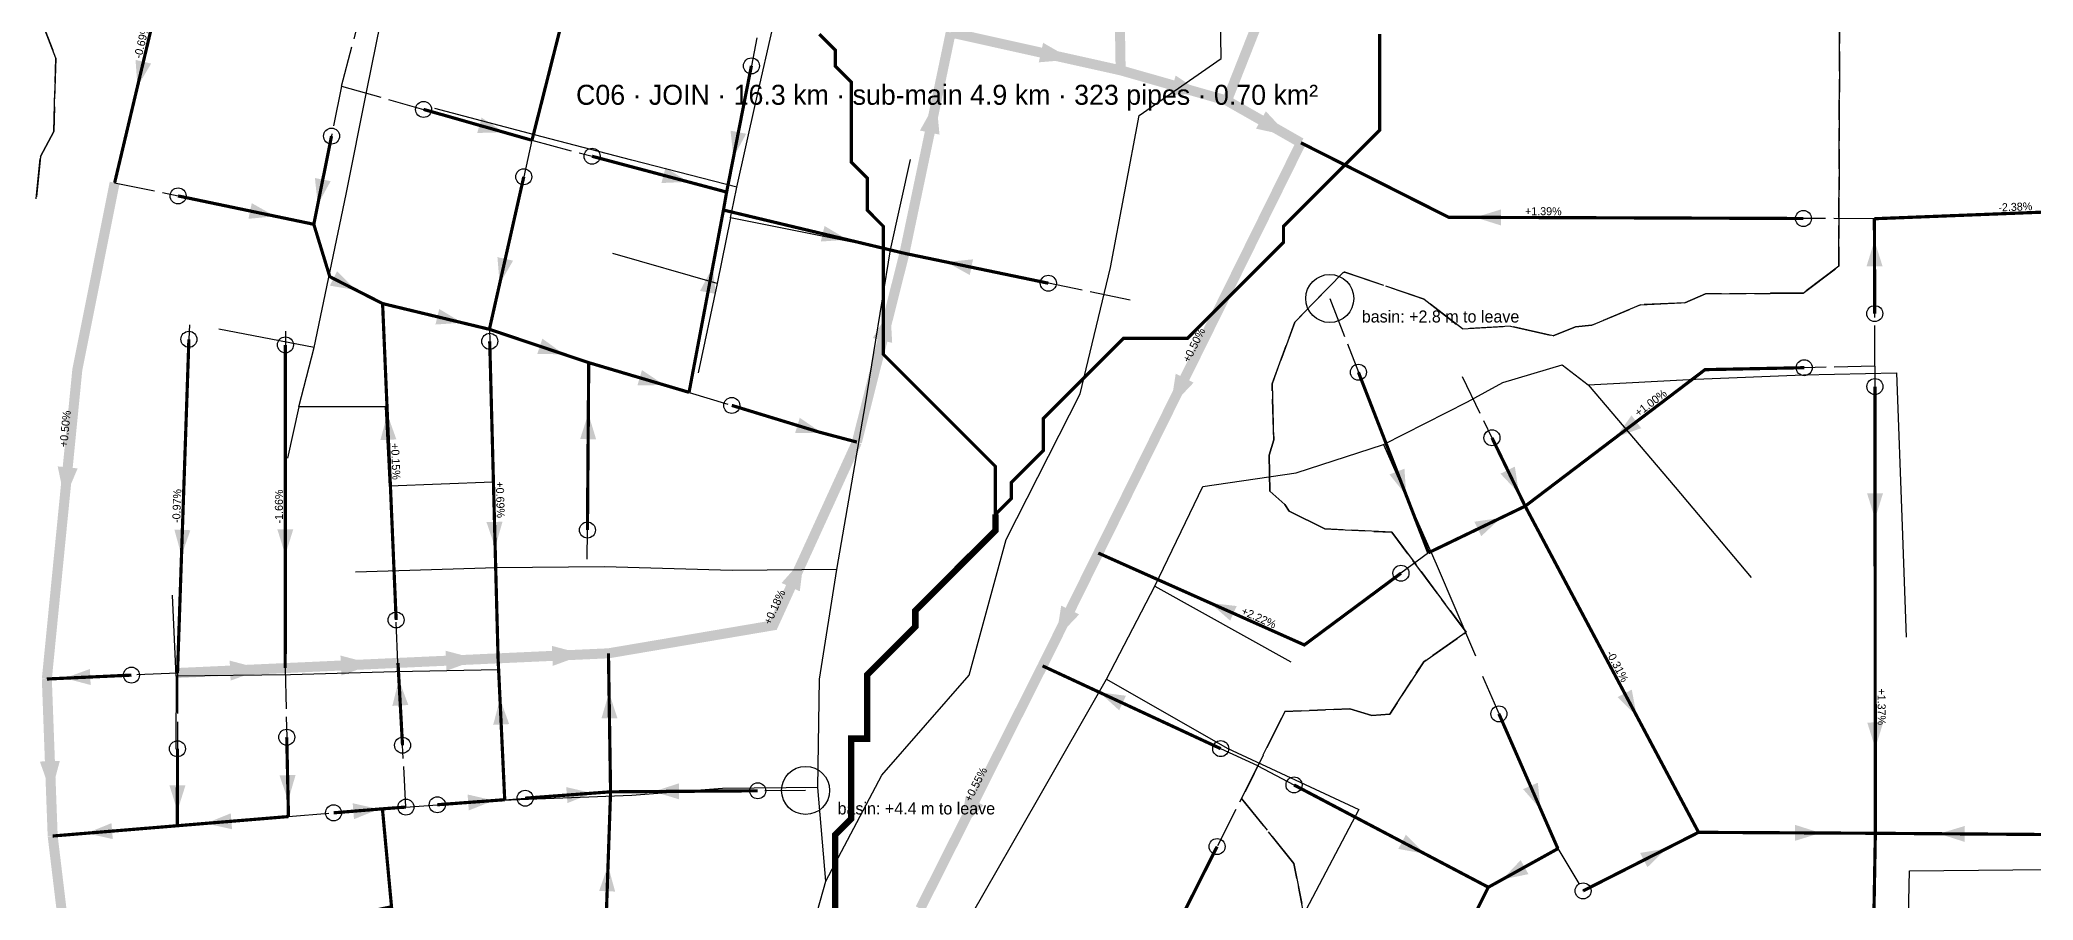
# Model space of a CAD drawing. Header units: metres. Extents: x 442821 to 452274, y 2561971 to 2571293.
# Drawn here: x 450241.2 to 450739.3, y 2568728.6 to 2568943.6 of the extents above; entities that cross this region are included whole.
import ezdxf
from ezdxf.enums import TextEntityAlignment as Align

# ---------------------------------------------------------------- set-up
doc = ezdxf.new("R2010")
doc.units = ezdxf.units.M
doc.header["$LTSCALE"] = 8
doc.linetypes.add('DASHDOT', pattern=[3.556, 2.54, -0.508, 0, -0.508])
doc.linetypes.add('DASHED', pattern=[1.524, 1.27, -0.254])
for name, color, linetype in [('A_ARROWS', 7, 'Continuous'), ('A_BASINS', 1, 'Continuous'), ('A_BRANCH', 7, 'Continuous'), ('A_BUILT_2006', 252, 'Continuous'), ('A_CATCH_LABEL', 7, 'Continuous'), ('A_CATCHMENTS', 7, 'Continuous'), ('A_GRADIENT', 8, 'Continuous'), ('A_HEAD_GAP', 8, 'Continuous'), ('A_HEADS', 8, 'Continuous'), ('A_LATERAL', 7, 'Continuous'), ('A_STREAMS', 5, 'Continuous'), ('A_SUBMAIN', 7, 'Continuous')]:
    doc.layers.add(name, color=color, linetype=linetype)

msp = doc.modelspace()

# ---------------------------------------------------------------- linework, layer by layer
at = {"layer": 'A_ARROWS', "color": 1}
for points in [[(450499.16, 2568938.64), (450490.8, 2568937.94), (450491.89, 2568942.82)], [(450265.57, 2568931.87), (450265.1, 2568938.55), (450269, 2568937.63)], [(450532.01, 2568930.03), (450523.63, 2568929.82), (450525, 2568934.63)], [(450357.17, 2568920.46), (450350.47, 2568920.29), (450351.56, 2568924.13)], [(450465.2, 2568928.22), (450466, 2568919.88), (450461.11, 2568920.9)], [(450553.27, 2568919.57), (450545.08, 2568921.36), (450547.55, 2568925.7)], [(450414.5, 2568914.21), (450413.77, 2568920.87), (450417.7, 2568920.1)], [(450403.21, 2568908.07), (450396.51, 2568907.78), (450397.54, 2568911.65)], [(450310.62, 2568902.36), (450309.92, 2568909.03), (450313.85, 2568908.25)], [(450299.99, 2568899.48), (450293.31, 2568898.84), (450294.13, 2568902.75)], [(450599.88, 2568899.2), (450606.29, 2568901.18), (450606.28, 2568897.18)], [(450443.03, 2568893.62), (450436.34, 2568893.16), (450437.27, 2568897.05)], [(450356.08, 2568882.57), (450355.53, 2568889.26), (450359.44, 2568888.38)], [(450320.24, 2568881.02), (450313.63, 2568882.14), (450315.45, 2568885.71)], [(450409.31, 2568886.74), (450410.09, 2568880.08), (450406.16, 2568880.82)], [(450467.7, 2568888.05), (450474.37, 2568888.71), (450473.56, 2568884.79)], [(450346.73, 2568872.87), (450340.04, 2568872.42), (450340.98, 2568876.31)], [(450453.7, 2568876.2), (450454.17, 2568867.84), (450449.32, 2568869.06)], [(450372.2, 2568864.96), (450365.5, 2568865.1), (450366.77, 2568868.89)], [(450397.22, 2568857.31), (450390.51, 2568857.21), (450391.65, 2568861.05)], [(450523.72, 2568851.84), (450525.02, 2568860.12), (450529.5, 2568857.91)], [(450328.01, 2568850.03), (450330.28, 2568843.72), (450326.29, 2568843.55)], [(450378.24, 2568850.17), (450380.19, 2568843.76), (450376.19, 2568843.79)], [(450436.61, 2568845.34), (450429.91, 2568845.3), (450431.08, 2568849.12)], [(450247.36, 2568828.76), (450245.65, 2568836.97), (450250.63, 2568836.48)], [(450276.58, 2568814.7), (450274.8, 2568821.17), (450278.8, 2568821.03)], [(450302.52, 2568814.88), (450300.52, 2568821.28), (450304.52, 2568821.28)], [(450354.96, 2568816.7), (450352.79, 2568823.05), (450356.79, 2568823.15)], [(450432.13, 2568814.09), (450431.08, 2568805.77), (450426.53, 2568807.85)], [(450495.11, 2568793.92), (450496.41, 2568802.2), (450500.89, 2568799.99)], [(450533.6, 2568802.86), (450540.26, 2568802.08), (450538.63, 2568798.43)], [(450324.4, 2568787.58), (450316.53, 2568784.72), (450316.3, 2568789.71)], [(450350.68, 2568788.78), (450342.81, 2568785.92), (450342.58, 2568790.91)], [(450377.23, 2568790), (450369.36, 2568787.13), (450369.13, 2568792.13)], [(450247.39, 2568784.06), (450253.7, 2568786.35), (450253.88, 2568782.35)], [(450296.73, 2568786.31), (450288.85, 2568783.45), (450288.62, 2568788.45)], [(450330.91, 2568783.63), (450333.26, 2568777.35), (450329.27, 2568777.13)], [(450383.42, 2568780.43), (450385.52, 2568774.06), (450381.52, 2568774)], [(450505.93, 2568780.54), (450512.58, 2568779.66), (450510.89, 2568776.03)], [(450356.17, 2568778.88), (450358.47, 2568772.58), (450354.47, 2568772.39)], [(450243.99, 2568755.31), (450241.19, 2568763.22), (450246.19, 2568763.4)], [(450303.22, 2568753.41), (450301.08, 2568759.77), (450305.08, 2568759.85)], [(450275.56, 2568750.88), (450273.57, 2568757.28), (450277.57, 2568757.28)], [(450354.6, 2568753.48), (450348.37, 2568751.01), (450348.07, 2568755)], [(450379.25, 2568755.32), (450373.02, 2568752.85), (450372.72, 2568756.84)], [(450394.51, 2568755.73), (450400.9, 2568757.78), (450400.93, 2568753.78)], [(450282.67, 2568747.77), (450288.89, 2568750.29), (450289.22, 2568746.31)], [(450325.9, 2568751.34), (450319.68, 2568748.82), (450319.36, 2568752.81)], [(450471.17, 2568746.27), (450472.53, 2568754.54), (450477, 2568752.29)], [(450252.87, 2568745.32), (450259.08, 2568747.83), (450259.41, 2568743.85)], [(450383.16, 2568737.21), (450384.94, 2568730.74), (450380.94, 2568730.88)]]:
    msp.add_solid(points, dxfattribs=at)
at = {"layer": 'A_ARROWS', "color": 2}
for points in [[(450699.63, 2568893.38), (450701.65, 2568886.99), (450697.65, 2568886.97)], [(450635.03, 2568844.26), (450638.92, 2568849.72), (450641.34, 2568846.53)], [(450582.63, 2568829.71), (450578.45, 2568834.96), (450582.18, 2568836.4)], [(450610.77, 2568830.28), (450606.17, 2568835.16), (450609.77, 2568836.91)], [(450699.77, 2568823.88), (450697.77, 2568830.27), (450701.77, 2568830.28)], [(450606.28, 2568824.12), (450601.38, 2568819.54), (450599.65, 2568823.15)], [(450640.21, 2568774.61), (450635.44, 2568779.32), (450638.98, 2568781.2)], [(450699.83, 2568766.59), (450697.82, 2568772.98), (450701.82, 2568772.99)], [(450616.23, 2568751.27), (450611.83, 2568756.33), (450615.5, 2568757.93)], [(450587.26, 2568740.18), (450580.66, 2568741.39), (450582.52, 2568744.93)], [(450686.18, 2568745.38), (450679.77, 2568743.41), (450679.79, 2568747.41)], [(450715.79, 2568745.19), (450722.21, 2568747.14), (450722.18, 2568743.14)], [(450647.7, 2568741.5), (450642.89, 2568736.82), (450641.08, 2568740.39)], [(450606.6, 2568733.74), (450611.22, 2568738.59), (450613.16, 2568735.09)]]:
    msp.add_solid(points, dxfattribs=at)
at = {"layer": 'A_BASINS', "color": 1}
for centre in [(450563.52, 2568878.93), (450432.53, 2568756.01)]:
    msp.add_circle(centre, 6, dxfattribs=at)
at = {"layer": 'A_BRANCH', "color": 1, "linetype": 'DASHED', "const_width": 0.8}
for points in [[(450418.99, 2568937.06), (450412.8, 2568905.52)], [(450330.22, 2568798.6), (450326.83, 2568877.66)], [(450331.81, 2568767.3), (450330.68, 2568787.87)], [(450302.88, 2568769.31), (450303.31, 2568749.48)], [(450535.36, 2568741.98), (450514.27, 2568700.1)]]:
    msp.add_lwpolyline(points, dxfattribs=at)
at = {"layer": 'A_BRANCH', "color": 1, "const_width": 0.8}
for points in [[(450337.07, 2568926.18), (450364.16, 2568918.47)], [(450314.07, 2568919.52), (450309.64, 2568897.47)], [(450379.17, 2568914.47), (450412.8, 2568905.52)], [(450681.87, 2568898.92), (450593.21, 2568899.23), (450556.32, 2568917.83)], [(450362.11, 2568909.34), (450353.52, 2568871.23)], [(450275.72, 2568904.56), (450309.64, 2568897.47)], [(450353.6, 2568868.23), (450355.69, 2568789.01)], [(450414.09, 2568852.22), (450435.95, 2568845.54), (450445.35, 2568843.05)], [(450581.31, 2568810.29), (450557.16, 2568792.36), (450505.68, 2568815.32)], [(450264.08, 2568784.82), (450242.93, 2568783.85)], [(450536.26, 2568766.45), (450491.75, 2568787.13)], [(450275.57, 2568766.43), (450275.56, 2568747.19)], [(450362.46, 2568754.07), (450383.8, 2568755.66)], [(450314.59, 2568750.41), (450326.79, 2568751.41)], [(450340.5, 2568752.43), (450357.35, 2568753.69)]]:
    msp.add_lwpolyline(points, dxfattribs=at)
at = {"layer": 'A_BRANCH', "color": 2, "const_width": 0.8}
for points in [[(450699.69, 2568875.16), (450699.61, 2568898.86)], [(450682.07, 2568861.64), (450676.05, 2568861.52), (450657.29, 2568861.15), (450612.34, 2568827.04)], [(450626.82, 2568730.91), (450655.67, 2568745.54)]]:
    msp.add_lwpolyline(points, dxfattribs=at)
at = {"layer": 'A_BRANCH', "color": 2, "linetype": 'DASHED', "const_width": 0.8}
msp.add_lwpolyline([(450749.71, 2568744.94), (450699.85, 2568745.3)], dxfattribs=at)
at = {"layer": 'A_BUILT_2006', "color": 252}
for points in [[(450536.39, 2568938.88), (450535.69, 2568983.7)], [(450322.89, 2568930.9), (450327.44, 2568953.53)], [(450420, 2568927.63), (450424.74, 2568948.47)], [(450515.87, 2568924.62), (450536.39, 2568938.88)], [(450317.74, 2568905), (450322.89, 2568930.9)], [(450364.79, 2568919.84), (450339.87, 2568926.43)], [(450415.35, 2568906.71), (450420, 2568927.63)], [(450508.75, 2568886.68), (450515.87, 2568924.62)], [(450389.1, 2568913.47), (450364.79, 2568919.84)], [(450415.35, 2568906.71), (450389.1, 2568913.47)], [(450453.78, 2568891.06), (450458.76, 2568913.67)], [(450309.76, 2568866.72), (450317.74, 2568905)], [(450413.8, 2568899.1), (450414.58, 2568903.1), (450415.35, 2568906.71)], [(450413.8, 2568899.1), (450410.44, 2568882.66)], [(450453.78, 2568891.06), (450413.8, 2568899.1)], [(450410.44, 2568882.66), (450384.4, 2568890.15)], [(450447.5, 2568852.59), (450453.78, 2568891.06)], [(450501.11, 2568855.07), (450508.75, 2568886.68)], [(450410.44, 2568882.66), (450405.68, 2568860.34)], [(450309.76, 2568866.72), (450285.87, 2568871.26)], [(450305.94, 2568851.87), (450309.76, 2568866.72)], [(450606.75, 2568857.9), (450621.61, 2568862.36), (450628.05, 2568857.36)], [(450654.93, 2568858.74), (450681.92, 2568859.88)], [(450681.92, 2568859.88), (450705.11, 2568860.34)], [(450705.11, 2568860.34), (450706.55, 2568822.03)], [(450482.69, 2568818.71), (450501.11, 2568855.07)], [(450597.91, 2568853.13), (450606.75, 2568857.9)], [(450628.05, 2568857.36), (450654.93, 2568858.74)], [(450628.05, 2568857.36), (450649.81, 2568831.78)], [(450305.94, 2568851.87), (450303.05, 2568839.02)], [(450327.59, 2568851.89), (450305.94, 2568851.87)], [(450328.58, 2568832.02), (450327.59, 2568851.89)], [(450440.35, 2568811.24), (450447.5, 2568852.59)], [(450576.97, 2568842.45), (450597.91, 2568853.13)], [(450555.12, 2568835.39), (450576.97, 2568842.45)], [(450576.97, 2568842.45), (450590.11, 2568812.65)], [(450531.83, 2568831.96), (450555.12, 2568835.39)], [(450354.36, 2568833.07), (450328.58, 2568832.02)], [(450355.29, 2568811.59), (450354.36, 2568833.07)], [(450519.82, 2568807.09), (450531.83, 2568831.96)], [(450649.81, 2568831.78), (450668.79, 2568809.24)], [(450706.55, 2568822.03), (450707.52, 2568794.3)], [(450473.4, 2568784.82), (450482.69, 2568818.71)], [(450355.29, 2568811.59), (450320.09, 2568810.54)], [(450382.29, 2568811.86), (450355.29, 2568811.59)], [(450355.29, 2568811.59), (450355.74, 2568786.14)], [(450414.22, 2568810.93), (450382.29, 2568811.86)], [(450440.35, 2568811.24), (450414.22, 2568810.93)], [(450436.03, 2568783.83), (450440.35, 2568811.24)], [(450590.11, 2568812.65), (450599.9, 2568789.68)], [(450275.23, 2568784.56), (450274.35, 2568804.83)], [(450507.74, 2568783.77), (450519.82, 2568807.09)], [(450519.82, 2568807.09), (450553.76, 2568788.1)], [(450303.85, 2568784.87), (450275.23, 2568784.56)], [(450330.04, 2568785.61), (450303.85, 2568784.87)], [(450355.74, 2568786.14), (450330.04, 2568785.61)], [(450451.62, 2568759.79), (450473.4, 2568784.82)], [(450275.23, 2568784.56), (450275.2, 2568766.28)], [(450435.6, 2568756.73), (450436.03, 2568783.83)], [(450490.84, 2568754.27), (450507.74, 2568783.77)], [(450507.74, 2568783.77), (450537.84, 2568766.59)], [(450537.84, 2568766.59), (450570.8, 2568751.22)], [(450437.6, 2568733.36), (450451.62, 2568759.79)], [(450411.79, 2568756.47), (450389.13, 2568754.72)], [(450435.6, 2568756.73), (450411.79, 2568756.47)], [(450437.6, 2568733.36), (450435.6, 2568756.73)], [(450389.13, 2568754.72), (450356.82, 2568753.52)], [(450473.94, 2568724.76), (450490.84, 2568754.27)], [(450570.8, 2568751.22), (450557.53, 2568726.08)], [(450707.56, 2568697.97), (450708.42, 2568735.91)], [(450708.42, 2568735.91), (450734.2, 2568736.2)], [(450734.2, 2568736.2), (450757.95, 2568736.34)], [(450428.92, 2568702.51), (450437.6, 2568733.36)]]:
    msp.add_lwpolyline(points, dxfattribs=at)
at = {"layer": 'A_CATCHMENTS', "color": 2, "linetype": 'DASHED'}
msp.add_lwpolyline([(450557.61, 2568722.03), (450554.56, 2568737.71), (450541.5, 2568754.01), (450552.26, 2568775.72), (450568.57, 2568776.4), (450574.05, 2568774.75), (450578.5, 2568775.04), (450586.98, 2568788.14), (450597.6, 2568795.54), (450579.06, 2568820.51), (450562.31, 2568821.38), (450553.38, 2568825.75), (450552.31, 2568827.42), (450548.55, 2568830.75), (450548.41, 2568839.76), (450549.5, 2568843.63), (450549.09, 2568857.64), (450554.81, 2568873.03), (450566.78, 2568885.34), (450567.15, 2568885.52), (450567.32, 2568885.52), (450587.11, 2568878.73), (450596.69, 2568871.31), (450608.66, 2568872.05), (450619.33, 2568869.57), (450624.91, 2568871.84), (450629.02, 2568872.24), (450641.18, 2568877.38), (450652.26, 2568877.85), (450657.43, 2568880.1), (450673.57, 2568880.19), (450673.68, 2568880.24), (450681.77, 2568880.28), (450690.7, 2568886.98), (450691.18, 2569025.98)], dxfattribs=at)
at = {"layer": 'A_CATCHMENTS', "color": 1, "linetype": 'DASHED'}
for points in [[(450691.18, 2569025.98), (450690.7, 2568886.98), (450681.77, 2568880.28), (450673.68, 2568880.24), (450673.57, 2568880.19), (450657.43, 2568880.1), (450652.26, 2568877.85), (450641.18, 2568877.38), (450629.02, 2568872.24), (450624.91, 2568871.84), (450619.33, 2568869.57), (450608.66, 2568872.05), (450596.69, 2568871.31), (450587.11, 2568878.73), (450567.32, 2568885.52), (450567.15, 2568885.52), (450566.78, 2568885.34), (450554.81, 2568873.03), (450549.09, 2568857.64), (450549.5, 2568843.63), (450548.41, 2568839.76), (450548.55, 2568830.75), (450552.31, 2568827.42), (450553.38, 2568825.75), (450562.31, 2568821.38), (450579.06, 2568820.51), (450597.6, 2568795.54), (450586.98, 2568788.14), (450578.5, 2568775.04), (450574.05, 2568774.75), (450568.57, 2568776.4), (450552.26, 2568775.72), (450541.5, 2568754.01), (450554.56, 2568737.71), (450557.61, 2568722.03)], [(450240.27, 2568903.8), (450241.31, 2568914.43), (450244.67, 2568920.68), (450245.15, 2568938.98), (450240.73, 2568950.42)]]:
    msp.add_lwpolyline(points, dxfattribs=at)
at = {"layer": 'A_CATCHMENTS', "color": 3, "linetype": 'DASHED'}
msp.add_lwpolyline([(450240.73, 2568950.42), (450245.15, 2568938.98), (450244.67, 2568920.68), (450241.31, 2568914.43), (450240.27, 2568903.8)], dxfattribs=at)
at = {"layer": 'A_HEAD_GAP', "color": 8, "linetype": 'DASHED'}
for points in [[(450422.72, 2568956.03), (450418.99, 2568937.06)], [(450316.58, 2568932.02), (450321.42, 2568950.35)], [(450316.58, 2568932.02), (450314.07, 2568919.52)], [(450316.58, 2568932.02), (450337.07, 2568926.18)], [(450364.16, 2568918.47), (450362.11, 2568909.34)], [(450364.16, 2568918.47), (450379.17, 2568914.47)], [(450259.88, 2568907.87), (450275.72, 2568904.56)], [(450699.61, 2568898.86), (450681.87, 2568898.92)], [(450513.62, 2568878.51), (450493.19, 2568882.75)], [(450563.52, 2568878.93), (450570.68, 2568860.5)], [(450699.74, 2568862), (450699.69, 2568875.16)], [(450278.55, 2568872.35), (450278.43, 2568868.73)], [(450302.55, 2568870.75), (450302.55, 2568867.34)], [(450353.52, 2568871.23), (450353.6, 2568868.23)], [(450596.62, 2568859.43), (450604.05, 2568844.12)], [(450699.74, 2568862), (450682.07, 2568861.64)], [(450699.74, 2568862), (450699.74, 2568856.92)], [(450403.41, 2568855.48), (450414.09, 2568852.22)], [(450377.96, 2568813.78), (450378.02, 2568821.08)], [(450588.19, 2568815.4), (450581.31, 2568810.29)], [(450330.68, 2568787.87), (450330.22, 2568798.6)], [(450275.58, 2568785.35), (450264.08, 2568784.82)], [(450275.58, 2568785.35), (450275.57, 2568766.43)], [(450302.5, 2568786.58), (450302.88, 2568769.31)], [(450601.68, 2568784.54), (450605.79, 2568775.14)], [(450332.66, 2568751.85), (450331.81, 2568767.3)], [(450545.52, 2568762.15), (450536.26, 2568766.45)], [(450545.52, 2568762.15), (450535.36, 2568741.98)], [(450545.52, 2568762.15), (450554.58, 2568757.38)], [(450432.53, 2568756.01), (450420.58, 2568755.92)], [(450303.31, 2568749.48), (450314.59, 2568750.41)], [(450332.66, 2568751.85), (450340.5, 2568752.43)], [(450357.35, 2568753.69), (450362.46, 2568754.07)], [(450620.52, 2568741.46), (450626.82, 2568730.91)]]:
    msp.add_lwpolyline(points, dxfattribs=at)
at = {"layer": 'A_HEADS', "color": 1}
for centre in [(450418.99, 2568937.06), (450337.07, 2568926.18), (450314.07, 2568919.52), (450379.17, 2568914.47), (450362.11, 2568909.34), (450275.72, 2568904.56), (450681.87, 2568898.92), (450493.19, 2568882.75), (450278.43, 2568868.73), (450302.55, 2568867.34), (450353.6, 2568868.23), (450414.09, 2568852.22), (450378.02, 2568821.08), (450581.31, 2568810.29), (450330.22, 2568798.6), (450264.08, 2568784.82), (450302.88, 2568769.31), (450275.57, 2568766.43), (450331.81, 2568767.3), (450536.26, 2568766.45), (450362.46, 2568754.07), (450420.58, 2568755.92), (450314.59, 2568750.41), (450332.66, 2568751.85), (450340.5, 2568752.43), (450535.36, 2568741.98)]:
    msp.add_circle(centre, 2, dxfattribs=at)
at = {"layer": 'A_HEADS', "color": 2}
for centre in [(450699.69, 2568875.16), (450570.68, 2568860.5), (450682.07, 2568861.64), (450699.74, 2568856.92), (450604.05, 2568844.12), (450605.79, 2568775.14), (450554.58, 2568757.38), (450626.82, 2568730.91)]:
    msp.add_circle(centre, 2, dxfattribs=at)
at = {"layer": 'A_LATERAL', "color": 1, "linetype": 'DASHDOT', "const_width": 0.8}
for points in [[(450276.42, 2568977.59), (450259.88, 2568907.87)], [(450493.19, 2568882.75), (450457.23, 2568890.22)], [(450278.43, 2568868.73), (450275.58, 2568785.35)], [(450302.55, 2568867.34), (450302.5, 2568786.58)], [(450378.02, 2568821.08), (450378.34, 2568862.9)], [(450383.8, 2568755.66), (450383.27, 2568790.27)], [(450381.86, 2568699.53), (450383.8, 2568755.66)], [(450420.58, 2568755.92), (450383.8, 2568755.66)], [(450326.79, 2568751.41), (450329.06, 2568726.94), (450248.56, 2568710)], [(450303.31, 2568749.48), (450275.56, 2568747.19)], [(450332.66, 2568751.85), (450326.79, 2568751.41)]]:
    msp.add_lwpolyline(points, dxfattribs=at)
at = {"layer": 'A_LATERAL', "color": 1, "const_width": 0.8}
for points in [[(450364.16, 2568918.47), (450376.7, 2568968.07)], [(450412.01, 2568901.03), (450457.23, 2568890.22)], [(450309.64, 2568897.47), (450313.64, 2568884.38), (450326.83, 2568877.66)], [(450326.83, 2568877.66), (450353.52, 2568871.23)], [(450353.52, 2568871.23), (450378.34, 2568862.9)], [(450378.34, 2568862.9), (450403.41, 2568855.48)]]:
    msp.add_lwpolyline(points, dxfattribs=at)
at = {"layer": 'A_LATERAL', "color": 1, "linetype": 'DASHED', "const_width": 0.8}
for points in [[(450412.8, 2568905.52), (450412.01, 2568901.03)], [(450403.41, 2568855.48), (450412.01, 2568901.03)], [(450357.35, 2568753.69), (450355.69, 2568789.01)], [(450275.56, 2568747.19), (450244.39, 2568744.62)]]:
    msp.add_lwpolyline(points, dxfattribs=at)
at = {"layer": 'A_LATERAL', "color": 2, "linetype": 'DASHDOT', "const_width": 0.8}
for points in [[(450699.61, 2568898.86), (450770.14, 2568901.62)], [(450570.68, 2568860.5), (450588.19, 2568815.4)], [(450699.74, 2568856.92), (450699.79, 2568808.51)], [(450604.05, 2568844.12), (450612.34, 2568827.04)], [(450588.19, 2568815.4), (450612.34, 2568827.04)], [(450612.34, 2568827.04), (450655.67, 2568745.54)], [(450605.79, 2568775.14), (450620.52, 2568741.46)], [(450554.58, 2568757.38), (450603.14, 2568731.82)], [(450655.67, 2568745.54), (450699.85, 2568745.3)], [(450603.14, 2568731.82), (450593.53, 2568712.72)]]:
    msp.add_lwpolyline(points, dxfattribs=at)
at = {"layer": 'A_LATERAL', "color": 2, "const_width": 0.8}
for points in [[(450699.79, 2568808.51), (450699.85, 2568745.3)], [(450699.85, 2568745.3), (450698.44, 2568666.04)]]:
    msp.add_lwpolyline(points, dxfattribs=at)
at = {"layer": 'A_LATERAL', "color": 2, "linetype": 'DASHED', "const_width": 0.8}
msp.add_lwpolyline([(450620.52, 2568741.46), (450603.14, 2568731.82)], dxfattribs=at)
at = {"layer": 'A_STREAMS', "color": 5}
for points, const_width in [([(450435.95, 2568945), (450439.95, 2568941), (450439.95, 2568937), (450443.95, 2568933), (450443.95, 2568929), (450443.95, 2568924.99), (450443.95, 2568920.99), (450443.95, 2568916.99), (450443.95, 2568912.99), (450447.95, 2568908.99), (450447.95, 2568904.99), (450447.95, 2568900.99), (450451.95, 2568896.98), (450451.95, 2568892.98), (450451.95, 2568888.98), (450451.95, 2568884.98), (450451.95, 2568880.98), (450451.95, 2568876.98), (450451.95, 2568872.98), (450451.95, 2568868.98), (450451.95, 2568864.97), (450455.95, 2568860.97), (450459.95, 2568856.97), (450463.95, 2568852.97), (450467.95, 2568848.97), (450471.95, 2568844.97), (450475.96, 2568840.97), (450479.96, 2568836.96), (450479.96, 2568832.96), (450479.96, 2568828.96), (450479.96, 2568824.96)], 0.8), ([(450575.97, 2568945), (450575.97, 2568941), (450575.97, 2568937), (450575.97, 2568933), (450575.97, 2568929), (450575.97, 2568924.99), (450575.97, 2568920.99), (450571.97, 2568916.99), (450567.97, 2568912.99), (450563.97, 2568908.99), (450559.97, 2568904.99), (450555.97, 2568900.99), (450551.97, 2568896.98), (450551.97, 2568892.98), (450547.96, 2568888.98), (450543.96, 2568884.98), (450539.96, 2568880.98), (450535.96, 2568876.98), (450531.96, 2568872.98), (450527.96, 2568868.98), (450523.96, 2568868.98), (450519.96, 2568868.98), (450515.96, 2568868.98), (450511.96, 2568868.98), (450507.96, 2568864.97), (450503.96, 2568860.97), (450499.96, 2568856.97), (450495.96, 2568852.97), (450491.96, 2568848.97), (450491.96, 2568844.97), (450491.96, 2568840.97), (450487.96, 2568836.96), (450483.96, 2568832.96), (450483.96, 2568828.96), (450479.96, 2568824.96)], 0.8), ([(450479.96, 2568824.96), (450479.96, 2568820.96), (450475.96, 2568816.96), (450471.95, 2568812.96), (450467.95, 2568808.95), (450463.95, 2568804.95), (450459.95, 2568800.95), (450459.95, 2568796.95), (450455.95, 2568792.95), (450451.95, 2568788.95), (450447.95, 2568784.95), (450447.95, 2568780.94), (450447.95, 2568776.94), (450447.95, 2568772.94), (450447.95, 2568768.94), (450443.95, 2568768.94), (450443.95, 2568764.94), (450443.95, 2568760.94), (450443.95, 2568756.94), (450443.95, 2568752.93), (450443.95, 2568748.93), (450439.95, 2568744.93), (450439.95, 2568740.93), (450439.95, 2568736.93), (450439.95, 2568732.93), (450439.95, 2568728.93), (450439.95, 2568724.92)], 1.6)]:
    msp.add_lwpolyline(points, dxfattribs=dict(at, const_width=const_width))
at = {"layer": 'A_SUBMAIN', "color": 1, "const_width": 2.5}
for points in [[(450545.92, 2569067.29), (450549.71, 2568958.5), (450537.82, 2568928.37)], [(450509.95, 2569015.02), (450511.26, 2568935.94)], [(450468.8, 2568945.4), (450511.26, 2568935.94)], [(450511.26, 2568935.94), (450537.82, 2568928.37)], [(450537.82, 2568928.37), (450556.32, 2568917.83)], [(450259.88, 2568907.87), (450250.55, 2568861.13), (450242.93, 2568783.85)], [(450505.68, 2568815.32), (450491.75, 2568787.13)], [(450330.68, 2568787.87), (450355.69, 2568789.01)], [(450355.69, 2568789.01), (450383.27, 2568790.27)], [(450242.93, 2568783.85), (450244.39, 2568744.62)], [(450275.58, 2568785.35), (450302.5, 2568786.58)], [(450302.5, 2568786.58), (450330.68, 2568787.87)], [(450491.75, 2568787.13), (450461.19, 2568726.48)], [(450244.39, 2568744.62), (450248.56, 2568710)]]:
    msp.add_lwpolyline(points, dxfattribs=at)
at = {"layer": 'A_SUBMAIN', "color": 1, "linetype": 'DASHDOT', "const_width": 2.5}
for points in [[(450457.23, 2568890.22), (450468.8, 2568945.4)], [(450445.35, 2568843.05), (450457.23, 2568890.22)]]:
    msp.add_lwpolyline(points, dxfattribs=at)
at = {"layer": 'A_SUBMAIN', "color": 1, "linetype": 'DASHED', "const_width": 2.5}
for points in [[(450556.32, 2568917.83), (450505.68, 2568815.32)], [(450383.27, 2568790.27), (450424.45, 2568797.26), (450445.35, 2568843.05)]]:
    msp.add_lwpolyline(points, dxfattribs=at)

# ---------------------------------------------------------------- texts
at = {"layer": 'A_BASINS', "color": 1}
for s, p in [('basin: +2.8 m to leave', (450571.52, 2568872.93)), ('basin: +4.4 m to leave', (450440.53, 2568750.01))]:
    msp.add_text(s, height=3, dxfattribs=at).set_placement(p)
at = {"layer": 'A_CATCH_LABEL', "color": 1}
msp.add_text('C06 · JOIN · 16.3 km · sub-main 4.9 km · 323 pipes · 0.70 km²', height=5, dxfattribs=at).set_placement((450467.88, 2568929.83), align=Align.MIDDLE_CENTER)
at = {"layer": 'A_GRADIENT', "color": 1}
for s, rotation, p in [('-0.69%', 76.6591, (450268.15, 2568942.73)), ('+1.39%', 359.8013, (450616.88, 2568899.14)), ('+0.50%', 63.7099, (450531, 2568866.58)), ('+0.50%', 84.3676, (450249.08, 2568846.21)), ('+0.15%', 272.4558, (450328.52, 2568838.13)), ('-0.97%', 88.0446, (450277, 2568827.04)), ('-1.66%', 89.967, (450302.52, 2568826.96)), ('+0.69%', -88.4874, (450354.65, 2568828.62)), ('+0.18%', 65.4653, (450426.23, 2568801.16)), ('+2.22%', 335.9607, (450545.15, 2568797.71)), ('+0.55%', 63.2605, (450476.47, 2568756.8))]:
    msp.add_text(s, height=2, rotation=rotation, dxfattribs=at).set_placement(p, align=Align.BOTTOM_CENTER)
at = {"layer": 'A_GRADIENT', "color": 2}
for s, rotation, p in [('-2.38%', 2.2424, (450734.88, 2568900.24)), ('+1.00%', 37.1871, (450644.68, 2568851.58)), ('-0.31%', -61.9986, (450634, 2568786.29)), ('+1.37%', -89.9461, (450699.82, 2568776.91))]:
    msp.add_text(s, height=2, rotation=rotation, dxfattribs=at).set_placement(p, align=Align.BOTTOM_CENTER)

doc.saveas('drawing.dxf')
